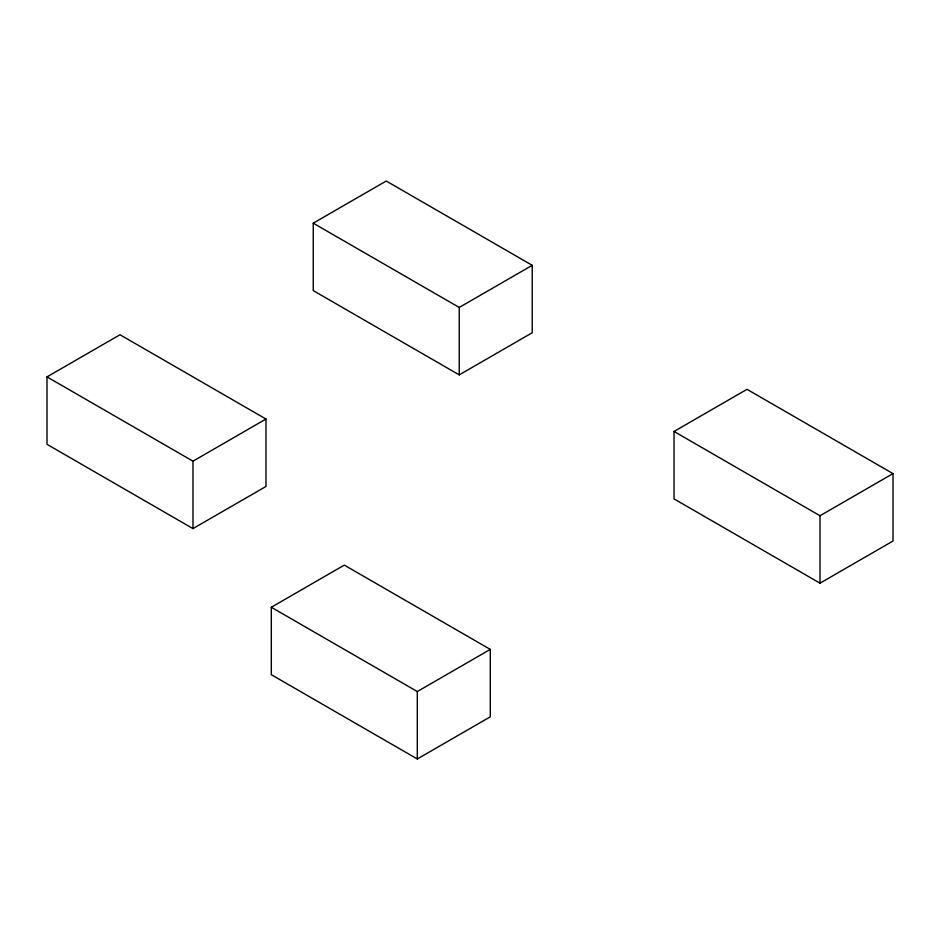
<?xml version="1.0" encoding="UTF-8"?>
<svg xmlns="http://www.w3.org/2000/svg" width="940" height="940" viewBox="0 0 940 940"><rect width="100%" height="100%" fill="white"/><g stroke="black" fill="none" stroke-linecap="round" stroke-linejoin="round"><path stroke-width="1.41" d="M47 376.893L119.991 334.746L265.973 419.029L265.973 486.462L192.982 528.597L47 444.315L47 376.893L192.982 461.176L265.973 419.029M313.243 223.168L386.234 181.032L532.228 265.315L532.228 332.737L459.237 374.884L313.243 290.601L313.243 223.168L459.237 307.451L532.228 265.315M271.308 607.264L344.31 565.116L490.292 649.399L490.292 716.832L417.301 758.968L271.308 674.685L271.308 607.264L417.301 691.546L490.292 649.399M674.027 431.46L747.018 389.325L893 473.607L893 541.029L820.009 583.176L674.027 498.893L674.027 431.46L820.009 515.743L893 473.607M820.009 515.743L820.009 583.176M459.237 307.451L459.237 374.884M417.301 691.546L417.301 758.968M192.982 461.176L192.982 528.597"/></g></svg>
